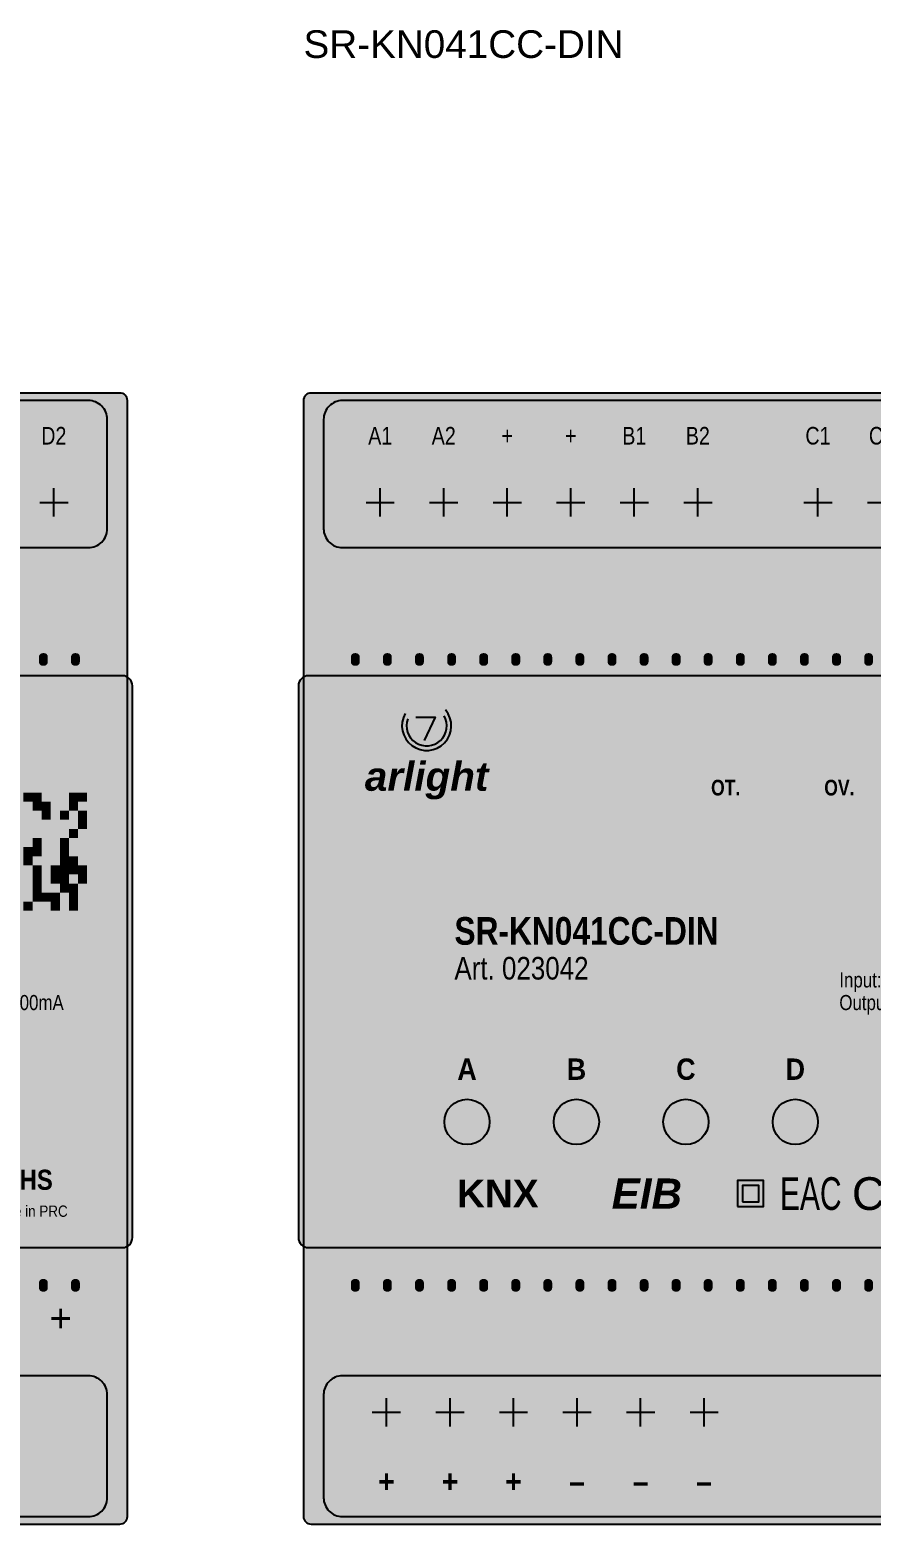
# Model space of a CAD drawing. Header units: millimetres. Extents: x -123 to 1275, y -651 to 54.
# Drawn here: x 360.2 to 427.1, y -470.6 to -351.7 of the extents above; entities that cross this region are included whole.
import ezdxf
from ezdxf.enums import TextEntityAlignment as Align

# ---------------------------------------------------------------- set-up
doc = ezdxf.new("R2010")
doc.units = ezdxf.units.MM
doc.styles.add('AL_Arial', font='arial.ttf')
doc.styles.add('AL_ArialBd', font='arialbd.ttf')
doc.styles.add('AL_ArialBdI', font='arialbi.ttf')
doc.styles.add('AL_ArialN', font='ARIALN.TTF')

# ---------------------------------------------------------------- blocks, each defined once
blk = doc.blocks.new('KNX-204-DIM-DIN')
at = {"true_color": 0xd4d4d0}
blk.add_hatch(color=254, dxfattribs=at).paths.add_polyline_path([(0.6, -45), (71.4, -45, 0.414214), (72, -44.4), (72, 44.4, 0.414214), (71.4, 45), (0.6, 45, 0.414214), (0, 44.4), (0, -44.4, 0.414214)])
at = {"true_color": 0xdcdcd8}
for points in [[(3.1, 32.7), (68.9, 32.7, 0.414214), (70.4, 34.2), (70.4, 42.9, 0.414214), (68.9, 44.4), (3.1, 44.4, 0.414214), (1.6, 42.9), (1.6, 34.2, 0.414214)], [(3.1, -44.4), (68.9, -44.4, 0.414214), (70.4, -42.9), (70.4, -34.7, 0.414214), (68.9, -33.2), (3.1, -33.2, 0.414214), (1.6, -34.7), (1.6, -42.9, 0.414214)]]:
    blk.add_hatch(color=254, dxfattribs=at).paths.add_polyline_path(points)
at = {"true_color": 0x262c28}
h = blk.add_hatch(color=250, dxfattribs=at)
edge = h.paths.add_edge_path()
edge.add_arc((66.15, 36.3), 2.25, 0, 360)
at = {"true_color": 0x466054}
h = blk.add_hatch(color=251, dxfattribs=at)
edge = h.paths.add_edge_path()
edge.add_arc((66.15, 36.3), 1.67, 0, 360)
at = {"true_color": 0x3c3c3e}
for points in [[(65.2, 30.4), (65.45, 30.4, 0.414214), (65.75, 30.7), (65.75, 32.1, 0.414214), (65.45, 32.4), (65.2, 32.4, 0.414214), (64.9, 32.1), (64.9, 30.7, 0.414214)], [(67.75, 30.4), (68, 30.4, 0.414214), (68.3, 30.7), (68.3, 32.1, 0.414214), (68, 32.4), (67.75, 32.4, 0.414214), (67.45, 32.1), (67.45, 30.7, 0.414214)]]:
    blk.add_hatch(color=250, dxfattribs=at).paths.add_polyline_path(points)
at = {"true_color": 0x787878}
for points in [[(65.27, 23.3), (65.38, 23.3, 0.414214), (65.67, 23.6), (65.67, 24, 0.414214), (65.38, 24.3), (65.27, 24.3, 0.414214), (64.97, 24), (64.97, 23.6, 0.414214)], [(67.82, 23.3), (67.92, 23.3, 0.414214), (68.22, 23.6), (68.22, 24, 0.414214), (67.92, 24.3), (67.82, 24.3, 0.414214), (67.52, 24), (67.52, 23.6, 0.414214)], [(65.27, -26.5), (65.38, -26.5, 0.414214), (65.67, -26.2), (65.67, -25.8, 0.414214), (65.38, -25.5), (65.27, -25.5, 0.414214), (64.97, -25.8), (64.97, -26.2, 0.414214)], [(67.82, -26.5), (67.92, -26.5, 0.414214), (68.22, -26.2), (68.22, -25.8, 0.414214), (67.92, -25.5), (67.82, -25.5, 0.414214), (67.52, -25.8), (67.52, -26.2, 0.414214)]]:
    blk.add_hatch(color=8, dxfattribs=at).paths.add_polyline_path(points)
at = {"true_color": 0xe8e8e5}
blk.add_hatch(color=254, dxfattribs=at).paths.add_polyline_path([(0.4, -23), (71.6, -23, 0.414214), (72.4, -22.2), (72.4, 21.7, 0.414214), (71.6, 22.5), (0.4, 22.5, 0.414214), (-0.4, 21.7), (-0.4, -22.2, 0.414214)])
at = {"true_color": 0x1e1e20}
for points in [[(63.73, 13.93), (68.8, 13.93), (68.8, 19), (63.73, 19)], [(65.18, 15.38), (67.35, 15.38), (67.35, 17.55), (65.18, 17.55)], [(63.73, 12.49), (64.46, 12.49), (64.46, 13.21), (63.73, 13.21)], [(64.46, 12.49), (65.18, 12.49), (65.18, 13.21), (64.46, 13.21)], [(67.35, 12.49), (68.08, 12.49), (68.08, 13.21), (67.35, 13.21)], [(68.08, 12.49), (68.8, 12.49), (68.8, 13.21), (68.08, 13.21)], [(64.46, 11.76), (65.18, 11.76), (65.18, 12.49), (64.46, 12.49)], [(65.18, 11.76), (65.9, 11.76), (65.9, 12.49), (65.18, 12.49)], [(67.35, 11.76), (68.08, 11.76), (68.08, 12.49), (67.35, 12.49)], [(65.18, 11.04), (65.9, 11.04), (65.9, 11.76), (65.18, 11.76)], [(66.63, 11.04), (67.35, 11.04), (67.35, 11.76), (66.63, 11.76)], [(68.08, 11.04), (68.8, 11.04), (68.8, 11.76), (68.08, 11.76)], [(68.08, 10.31), (68.8, 10.31), (68.8, 11.04), (68.08, 11.04)], [(64.46, 8.87), (65.18, 8.87), (65.18, 9.59), (64.46, 9.59)], [(66.63, 8.87), (67.35, 8.87), (67.35, 9.59), (66.63, 9.59)], [(67.35, 9.59), (68.08, 9.59), (68.08, 10.31), (67.35, 10.31)], [(63.73, 8.14), (64.46, 8.14), (64.46, 8.87), (63.73, 8.87)], [(64.46, 8.14), (65.18, 8.14), (65.18, 8.87), (64.46, 8.87)], [(66.63, 8.14), (67.35, 8.14), (67.35, 8.87), (66.63, 8.87)], [(63.73, 7.42), (64.46, 7.42), (64.46, 8.14), (63.73, 8.14)], [(64.46, 6.7), (65.18, 6.7), (65.18, 7.42), (64.46, 7.42)], [(65.9, 6.7), (66.63, 6.7), (66.63, 7.42), (65.9, 7.42)], [(66.63, 7.42), (67.35, 7.42), (67.35, 8.14), (66.63, 8.14)], [(66.63, 6.7), (67.35, 6.7), (67.35, 7.42), (66.63, 7.42)], [(67.35, 7.42), (68.08, 7.42), (68.08, 8.14), (67.35, 8.14)], [(67.35, 6.7), (68.08, 6.7), (68.08, 7.42), (67.35, 7.42)], [(68.08, 6.7), (68.8, 6.7), (68.8, 7.42), (68.08, 7.42)], [(64.46, 5.97), (65.18, 5.97), (65.18, 6.7), (64.46, 6.7)], [(64.46, 5.25), (65.18, 5.25), (65.18, 5.97), (64.46, 5.97)], [(65.9, 5.97), (66.63, 5.97), (66.63, 6.7), (65.9, 6.7)], [(66.63, 5.97), (67.35, 5.97), (67.35, 6.7), (66.63, 6.7)], [(66.63, 5.25), (67.35, 5.25), (67.35, 5.97), (66.63, 5.97)], [(67.35, 5.25), (68.08, 5.25), (68.08, 5.97), (67.35, 5.97)], [(68.08, 5.97), (68.8, 5.97), (68.8, 6.7), (68.08, 6.7)], [(64.46, 4.52), (65.18, 4.52), (65.18, 5.25), (64.46, 5.25)], [(65.18, 4.52), (65.9, 4.52), (65.9, 5.25), (65.18, 5.25)], [(65.9, 4.52), (66.63, 4.52), (66.63, 5.25), (65.9, 5.25)], [(67.35, 4.52), (68.08, 4.52), (68.08, 5.25), (67.35, 5.25)], [(63.73, 3.8), (64.46, 3.8), (64.46, 4.52), (63.73, 4.52)], [(65.9, 3.8), (66.63, 3.8), (66.63, 4.52), (65.9, 4.52)], [(67.35, 3.8), (68.08, 3.8), (68.08, 4.52), (67.35, 4.52)]]:
    blk.add_hatch(color=250, dxfattribs=at).paths.add_polyline_path(points)
at = {"true_color": 0xf0f0f0}
blk.add_hatch(color=7, dxfattribs=at).paths.add_polyline_path([(64.46, 14.66), (68.08, 14.66), (68.08, 18.28), (64.46, 18.28)])
at = {"true_color": 0xafafac}
blk.add_hatch(color=253, dxfattribs=at).paths.add_polyline_path([(56.4, -42.5), (70.6, -42.5), (70.6, -30), (56.4, -30)])
at = {"true_color": 0xce282e}
blk.add_hatch(color=242, dxfattribs=at).paths.add_polyline_path([(63.7, -41.9), (69.7, -41.9), (69.7, -30.7), (63.7, -30.7)])
at = {"true_color": 0x961a20}
blk.add_hatch(color=244, dxfattribs=at).paths.add_polyline_path([(65.2, -37), (68.2, -37), (68.2, -32.4), (65.2, -32.4)])
at = {"color": 250, "true_color": 0x1a1e1c}
for p, q in [((66.15, 35.17), (66.15, 37.42)), ((65.03, 36.3), (67.28, 36.3))]:
    blk.add_line(p, q, dxfattribs=at)
blk.add_lwpolyline([(0.6, -45), (71.4, -45, 0.414214), (72, -44.4), (72, 44.4, 0.414214), (71.4, 45), (0.6, 45, 0.414214), (0, 44.4), (0, -44.4, 0.414214)], format="xyb", close=True)
at = {"color": 253, "true_color": 0xa9a9a6}
for points in [[(3.1, 32.7), (68.9, 32.7, 0.414214), (70.4, 34.2), (70.4, 42.9, 0.414214), (68.9, 44.4), (3.1, 44.4, 0.414214), (1.6, 42.9), (1.6, 34.2, 0.414214)], [(3.1, -44.4), (68.9, -44.4, 0.414214), (70.4, -42.9), (70.4, -34.7, 0.414214), (68.9, -33.2), (3.1, -33.2, 0.414214), (1.6, -34.7), (1.6, -42.9, 0.414214)]]:
    blk.add_lwpolyline(points, format="xyb", close=True, dxfattribs=at)
at = {"color": 253, "true_color": 0xa5a5a2}
blk.add_lwpolyline([(0.4, -23), (71.6, -23, 0.414214), (72.4, -22.2), (72.4, 21.7, 0.414214), (71.6, 22.5), (0.4, 22.5, 0.414214), (-0.4, 21.7), (-0.4, -22.2, 0.414214)], format="xyb", close=True, dxfattribs=at)
at = {"color": 250, "true_color": 0x363638, "style": 'AL_Arial', "width": 0.8}
blk.add_text('D2', height=1.4, dxfattribs=at).set_placement((66.15, 41.6), align=Align.MIDDLE_CENTER)
at = {"color": 250, "true_color": 0x363638}
for s, height, style, width, p in [('Output: 4×350mA, 2×700mA, 1×1000mA', 1.2, 'AL_Arial', 0.8, (42.6, -3.5)), ('RoHS', 1.6, 'AL_ArialBd', 0.85, (60.9, -17.6)), ('Made in PRC', 0.9, 'AL_Arial', 0.85, (60.9, -20.1))]:
    blk.add_text(s, height=height, dxfattribs=dict(at, style=style, width=width)).set_placement(p, align=Align.MIDDLE_LEFT)
at = {"color": 8, "true_color": 0x6e6e6e, "style": 'AL_Arial'}
blk.add_text('+', height=2.2, dxfattribs=at).set_placement((66.7, -28.6), align=Align.MIDDLE_CENTER)
blk = doc.blocks.new('SR-KN041CC-DIN')
at = {"true_color": 0xd4d4d0}
blk.add_hatch(color=254, dxfattribs=at).paths.add_polyline_path([(0.6, -45), (71.4, -45, 0.414214), (72, -44.4), (72, 44.4, 0.414214), (71.4, 45), (0.6, 45, 0.414214), (0, 44.4), (0, -44.4, 0.414214)])
at = {"true_color": 0xdcdcd8}
for points in [[(3.1, 32.7), (68.9, 32.7, 0.414214), (70.4, 34.2), (70.4, 42.9, 0.414214), (68.9, 44.4), (3.1, 44.4, 0.414214), (1.6, 42.9), (1.6, 34.2, 0.414214)], [(3.1, -44.4), (68.9, -44.4, 0.414214), (70.4, -42.9), (70.4, -34.7, 0.414214), (68.9, -33.2), (3.1, -33.2, 0.414214), (1.6, -34.7), (1.6, -42.9, 0.414214)]]:
    blk.add_hatch(color=254, dxfattribs=at).paths.add_polyline_path(points)
at = {"true_color": 0x262c28}
h = blk.add_hatch(color=250, dxfattribs=at)
edge = h.paths.add_edge_path()
edge.add_arc((6.1, 36.3), 2.25, 0, 360)
h = blk.add_hatch(color=250, dxfattribs=at)
edge = h.paths.add_edge_path()
edge.add_arc((11.15, 36.3), 2.25, 0, 360)
h = blk.add_hatch(color=250, dxfattribs=at)
edge = h.paths.add_edge_path()
edge.add_arc((16.2, 36.3), 2.25, 0, 360)
h = blk.add_hatch(color=250, dxfattribs=at)
edge = h.paths.add_edge_path()
edge.add_arc((21.25, 36.3), 2.25, 0, 360)
h = blk.add_hatch(color=250, dxfattribs=at)
edge = h.paths.add_edge_path()
edge.add_arc((26.3, 36.3), 2.25, 0, 360)
h = blk.add_hatch(color=250, dxfattribs=at)
edge = h.paths.add_edge_path()
edge.add_arc((31.35, 36.3), 2.25, 0, 360)
h = blk.add_hatch(color=250, dxfattribs=at)
edge = h.paths.add_edge_path()
edge.add_arc((40.9, 36.3), 2.25, 0, 360)
h = blk.add_hatch(color=250, dxfattribs=at)
edge = h.paths.add_edge_path()
edge.add_arc((45.95, 36.3), 2.25, 0, 360)
at = {"true_color": 0x466054}
h = blk.add_hatch(color=251, dxfattribs=at)
edge = h.paths.add_edge_path()
edge.add_arc((6.1, 36.3), 1.67, 0, 360)
h = blk.add_hatch(color=251, dxfattribs=at)
edge = h.paths.add_edge_path()
edge.add_arc((11.15, 36.3), 1.67, 0, 360)
h = blk.add_hatch(color=251, dxfattribs=at)
edge = h.paths.add_edge_path()
edge.add_arc((16.2, 36.3), 1.67, 0, 360)
h = blk.add_hatch(color=251, dxfattribs=at)
edge = h.paths.add_edge_path()
edge.add_arc((21.25, 36.3), 1.67, 0, 360)
h = blk.add_hatch(color=251, dxfattribs=at)
edge = h.paths.add_edge_path()
edge.add_arc((26.3, 36.3), 1.67, 0, 360)
h = blk.add_hatch(color=251, dxfattribs=at)
edge = h.paths.add_edge_path()
edge.add_arc((31.35, 36.3), 1.67, 0, 360)
h = blk.add_hatch(color=251, dxfattribs=at)
edge = h.paths.add_edge_path()
edge.add_arc((40.9, 36.3), 1.67, 0, 360)
h = blk.add_hatch(color=251, dxfattribs=at)
edge = h.paths.add_edge_path()
edge.add_arc((45.95, 36.3), 1.67, 0, 360)
at = {"true_color": 0x3c3c3e}
for points in [[(4, 30.4), (4.25, 30.4, 0.414214), (4.55, 30.7), (4.55, 32.1, 0.414214), (4.25, 32.4), (4, 32.4, 0.414214), (3.7, 32.1), (3.7, 30.7, 0.414214)], [(6.55, 30.4), (6.8, 30.4, 0.414214), (7.1, 30.7), (7.1, 32.1, 0.414214), (6.8, 32.4), (6.55, 32.4, 0.414214), (6.25, 32.1), (6.25, 30.7, 0.414214)], [(9.1, 30.4), (9.35, 30.4, 0.414214), (9.65, 30.7), (9.65, 32.1, 0.414214), (9.35, 32.4), (9.1, 32.4, 0.414214), (8.8, 32.1), (8.8, 30.7, 0.414214)], [(11.65, 30.4), (11.9, 30.4, 0.414214), (12.2, 30.7), (12.2, 32.1, 0.414214), (11.9, 32.4), (11.65, 32.4, 0.414214), (11.35, 32.1), (11.35, 30.7, 0.414214)], [(14.2, 30.4), (14.45, 30.4, 0.414214), (14.75, 30.7), (14.75, 32.1, 0.414214), (14.45, 32.4), (14.2, 32.4, 0.414214), (13.9, 32.1), (13.9, 30.7, 0.414214)], [(16.75, 30.4), (17, 30.4, 0.414214), (17.3, 30.7), (17.3, 32.1, 0.414214), (17, 32.4), (16.75, 32.4, 0.414214), (16.45, 32.1), (16.45, 30.7, 0.414214)], [(19.3, 30.4), (19.55, 30.4, 0.414214), (19.85, 30.7), (19.85, 32.1, 0.414214), (19.55, 32.4), (19.3, 32.4, 0.414214), (19, 32.1), (19, 30.7, 0.414214)], [(21.85, 30.4), (22.1, 30.4, 0.414214), (22.4, 30.7), (22.4, 32.1, 0.414214), (22.1, 32.4), (21.85, 32.4, 0.414214), (21.55, 32.1), (21.55, 30.7, 0.414214)], [(24.4, 30.4), (24.65, 30.4, 0.414214), (24.95, 30.7), (24.95, 32.1, 0.414214), (24.65, 32.4), (24.4, 32.4, 0.414214), (24.1, 32.1), (24.1, 30.7, 0.414214)], [(26.95, 30.4), (27.2, 30.4, 0.414214), (27.5, 30.7), (27.5, 32.1, 0.414214), (27.2, 32.4), (26.95, 32.4, 0.414214), (26.65, 32.1), (26.65, 30.7, 0.414214)], [(29.5, 30.4), (29.75, 30.4, 0.414214), (30.05, 30.7), (30.05, 32.1, 0.414214), (29.75, 32.4), (29.5, 32.4, 0.414214), (29.2, 32.1), (29.2, 30.7, 0.414214)], [(32.05, 30.4), (32.3, 30.4, 0.414214), (32.6, 30.7), (32.6, 32.1, 0.414214), (32.3, 32.4), (32.05, 32.4, 0.414214), (31.75, 32.1), (31.75, 30.7, 0.414214)], [(34.6, 30.4), (34.85, 30.4, 0.414214), (35.15, 30.7), (35.15, 32.1, 0.414214), (34.85, 32.4), (34.6, 32.4, 0.414214), (34.3, 32.1), (34.3, 30.7, 0.414214)], [(37.15, 30.4), (37.4, 30.4, 0.414214), (37.7, 30.7), (37.7, 32.1, 0.414214), (37.4, 32.4), (37.15, 32.4, 0.414214), (36.85, 32.1), (36.85, 30.7, 0.414214)], [(39.7, 30.4), (39.95, 30.4, 0.414214), (40.25, 30.7), (40.25, 32.1, 0.414214), (39.95, 32.4), (39.7, 32.4, 0.414214), (39.4, 32.1), (39.4, 30.7, 0.414214)], [(42.25, 30.4), (42.5, 30.4, 0.414214), (42.8, 30.7), (42.8, 32.1, 0.414214), (42.5, 32.4), (42.25, 32.4, 0.414214), (41.95, 32.1), (41.95, 30.7, 0.414214)], [(44.8, 30.4), (45.05, 30.4, 0.414214), (45.35, 30.7), (45.35, 32.1, 0.414214), (45.05, 32.4), (44.8, 32.4, 0.414214), (44.5, 32.1), (44.5, 30.7, 0.414214)], [(4.15, -32.8), (4.4, -32.8, 0.414214), (4.7, -32.5), (4.7, -30.9, 0.414214), (4.4, -30.6), (4.15, -30.6, 0.414214), (3.85, -30.9), (3.85, -32.5, 0.414214)], [(6.7, -32.8), (6.95, -32.8, 0.414214), (7.25, -32.5), (7.25, -30.9, 0.414214), (6.95, -30.6), (6.7, -30.6, 0.414214), (6.4, -30.9), (6.4, -32.5, 0.414214)], [(9.25, -32.8), (9.5, -32.8, 0.414214), (9.8, -32.5), (9.8, -30.9, 0.414214), (9.5, -30.6), (9.25, -30.6, 0.414214), (8.95, -30.9), (8.95, -32.5, 0.414214)], [(11.8, -32.8), (12.05, -32.8, 0.414214), (12.35, -32.5), (12.35, -30.9, 0.414214), (12.05, -30.6), (11.8, -30.6, 0.414214), (11.5, -30.9), (11.5, -32.5, 0.414214)], [(14.35, -32.8), (14.6, -32.8, 0.414214), (14.9, -32.5), (14.9, -30.9, 0.414214), (14.6, -30.6), (14.35, -30.6, 0.414214), (14.05, -30.9), (14.05, -32.5, 0.414214)], [(16.9, -32.8), (17.15, -32.8, 0.414214), (17.45, -32.5), (17.45, -30.9, 0.414214), (17.15, -30.6), (16.9, -30.6, 0.414214), (16.6, -30.9), (16.6, -32.5, 0.414214)], [(19.45, -32.8), (19.7, -32.8, 0.414214), (20, -32.5), (20, -30.9, 0.414214), (19.7, -30.6), (19.45, -30.6, 0.414214), (19.15, -30.9), (19.15, -32.5, 0.414214)], [(22, -32.8), (22.25, -32.8, 0.414214), (22.55, -32.5), (22.55, -30.9, 0.414214), (22.25, -30.6), (22, -30.6, 0.414214), (21.7, -30.9), (21.7, -32.5, 0.414214)], [(24.55, -32.8), (24.8, -32.8, 0.414214), (25.1, -32.5), (25.1, -30.9, 0.414214), (24.8, -30.6), (24.55, -30.6, 0.414214), (24.25, -30.9), (24.25, -32.5, 0.414214)], [(27.1, -32.8), (27.35, -32.8, 0.414214), (27.65, -32.5), (27.65, -30.9, 0.414214), (27.35, -30.6), (27.1, -30.6, 0.414214), (26.8, -30.9), (26.8, -32.5, 0.414214)], [(29.65, -32.8), (29.9, -32.8, 0.414214), (30.2, -32.5), (30.2, -30.9, 0.414214), (29.9, -30.6), (29.65, -30.6, 0.414214), (29.35, -30.9), (29.35, -32.5, 0.414214)], [(32.2, -32.8), (32.45, -32.8, 0.414214), (32.75, -32.5), (32.75, -30.9, 0.414214), (32.45, -30.6), (32.2, -30.6, 0.414214), (31.9, -30.9), (31.9, -32.5, 0.414214)], [(34.75, -32.8), (35, -32.8, 0.414214), (35.3, -32.5), (35.3, -30.9, 0.414214), (35, -30.6), (34.75, -30.6, 0.414214), (34.45, -30.9), (34.45, -32.5, 0.414214)], [(37.3, -32.8), (37.55, -32.8, 0.414214), (37.85, -32.5), (37.85, -30.9, 0.414214), (37.55, -30.6), (37.3, -30.6, 0.414214), (37, -30.9), (37, -32.5, 0.414214)], [(39.85, -32.8), (40.1, -32.8, 0.414214), (40.4, -32.5), (40.4, -30.9, 0.414214), (40.1, -30.6), (39.85, -30.6, 0.414214), (39.55, -30.9), (39.55, -32.5, 0.414214)], [(42.4, -32.8), (42.65, -32.8, 0.414214), (42.95, -32.5), (42.95, -30.9, 0.414214), (42.65, -30.6), (42.4, -30.6, 0.414214), (42.1, -30.9), (42.1, -32.5, 0.414214)], [(44.95, -32.8), (45.2, -32.8, 0.414214), (45.5, -32.5), (45.5, -30.9, 0.414214), (45.2, -30.6), (44.95, -30.6, 0.414214), (44.65, -30.9), (44.65, -32.5, 0.414214)]]:
    blk.add_hatch(color=250, dxfattribs=at).paths.add_polyline_path(points)
at = {"true_color": 0x787878}
for points in [[(4.07, 23.3), (4.17, 23.3, 0.414214), (4.47, 23.6), (4.47, 24, 0.414214), (4.17, 24.3), (4.07, 24.3, 0.414214), (3.77, 24), (3.77, 23.6, 0.414214)], [(6.62, 23.3), (6.72, 23.3, 0.414214), (7.02, 23.6), (7.02, 24, 0.414214), (6.72, 24.3), (6.62, 24.3, 0.414214), (6.32, 24), (6.32, 23.6, 0.414214)], [(9.18, 23.3), (9.27, 23.3, 0.414214), (9.57, 23.6), (9.57, 24, 0.414214), (9.27, 24.3), (9.18, 24.3, 0.414214), (8.87, 24), (8.87, 23.6, 0.414214)], [(11.72, 23.3), (11.82, 23.3, 0.414214), (12.12, 23.6), (12.12, 24, 0.414214), (11.82, 24.3), (11.72, 24.3, 0.414214), (11.43, 24), (11.43, 23.6, 0.414214)], [(14.28, 23.3), (14.37, 23.3, 0.414214), (14.68, 23.6), (14.68, 24, 0.414214), (14.37, 24.3), (14.28, 24.3, 0.414214), (13.97, 24), (13.97, 23.6, 0.414214)], [(16.82, 23.3), (16.92, 23.3, 0.414214), (17.23, 23.6), (17.23, 24, 0.414214), (16.92, 24.3), (16.82, 24.3, 0.414214), (16.52, 24), (16.52, 23.6, 0.414214)], [(19.38, 23.3), (19.47, 23.3, 0.414214), (19.77, 23.6), (19.77, 24, 0.414214), (19.47, 24.3), (19.38, 24.3, 0.414214), (19.07, 24), (19.07, 23.6, 0.414214)], [(21.93, 23.3), (22.02, 23.3, 0.414214), (22.32, 23.6), (22.32, 24, 0.414214), (22.02, 24.3), (21.93, 24.3, 0.414214), (21.62, 24), (21.62, 23.6, 0.414214)], [(24.48, 23.3), (24.57, 23.3, 0.414214), (24.88, 23.6), (24.88, 24, 0.414214), (24.57, 24.3), (24.48, 24.3, 0.414214), (24.18, 24), (24.18, 23.6, 0.414214)], [(27.02, 23.3), (27.12, 23.3, 0.414214), (27.43, 23.6), (27.43, 24, 0.414214), (27.12, 24.3), (27.02, 24.3, 0.414214), (26.73, 24), (26.73, 23.6, 0.414214)], [(29.57, 23.3), (29.68, 23.3, 0.414214), (29.98, 23.6), (29.98, 24, 0.414214), (29.68, 24.3), (29.57, 24.3, 0.414214), (29.27, 24), (29.27, 23.6, 0.414214)], [(32.12, 23.3), (32.23, 23.3, 0.414214), (32.52, 23.6), (32.52, 24, 0.414214), (32.23, 24.3), (32.12, 24.3, 0.414214), (31.82, 24), (31.82, 23.6, 0.414214)], [(34.67, 23.3), (34.78, 23.3, 0.414214), (35.08, 23.6), (35.08, 24, 0.414214), (34.78, 24.3), (34.67, 24.3, 0.414214), (34.38, 24), (34.38, 23.6, 0.414214)], [(37.23, 23.3), (37.33, 23.3, 0.414214), (37.62, 23.6), (37.62, 24, 0.414214), (37.33, 24.3), (37.23, 24.3, 0.414214), (36.92, 24), (36.92, 23.6, 0.414214)], [(39.77, 23.3), (39.88, 23.3, 0.414214), (40.17, 23.6), (40.17, 24, 0.414214), (39.88, 24.3), (39.77, 24.3, 0.414214), (39.48, 24), (39.48, 23.6, 0.414214)], [(42.33, 23.3), (42.42, 23.3, 0.414214), (42.73, 23.6), (42.73, 24, 0.414214), (42.42, 24.3), (42.33, 24.3, 0.414214), (42.02, 24), (42.02, 23.6, 0.414214)], [(44.87, 23.3), (44.98, 23.3, 0.414214), (45.27, 23.6), (45.27, 24, 0.414214), (44.98, 24.3), (44.87, 24.3, 0.414214), (44.58, 24), (44.58, 23.6, 0.414214)], [(4.07, -26.5), (4.17, -26.5, 0.414214), (4.47, -26.2), (4.47, -25.8, 0.414214), (4.17, -25.5), (4.07, -25.5, 0.414214), (3.77, -25.8), (3.77, -26.2, 0.414214)], [(6.62, -26.5), (6.72, -26.5, 0.414214), (7.02, -26.2), (7.02, -25.8, 0.414214), (6.72, -25.5), (6.62, -25.5, 0.414214), (6.32, -25.8), (6.32, -26.2, 0.414214)], [(9.18, -26.5), (9.27, -26.5, 0.414214), (9.57, -26.2), (9.57, -25.8, 0.414214), (9.27, -25.5), (9.18, -25.5, 0.414214), (8.87, -25.8), (8.87, -26.2, 0.414214)], [(11.72, -26.5), (11.82, -26.5, 0.414214), (12.12, -26.2), (12.12, -25.8, 0.414214), (11.82, -25.5), (11.72, -25.5, 0.414214), (11.43, -25.8), (11.43, -26.2, 0.414214)], [(14.28, -26.5), (14.37, -26.5, 0.414214), (14.68, -26.2), (14.68, -25.8, 0.414214), (14.37, -25.5), (14.28, -25.5, 0.414214), (13.97, -25.8), (13.97, -26.2, 0.414214)], [(16.82, -26.5), (16.92, -26.5, 0.414214), (17.23, -26.2), (17.23, -25.8, 0.414214), (16.92, -25.5), (16.82, -25.5, 0.414214), (16.52, -25.8), (16.52, -26.2, 0.414214)], [(19.38, -26.5), (19.47, -26.5, 0.414214), (19.77, -26.2), (19.77, -25.8, 0.414214), (19.47, -25.5), (19.38, -25.5, 0.414214), (19.07, -25.8), (19.07, -26.2, 0.414214)], [(21.93, -26.5), (22.02, -26.5, 0.414214), (22.32, -26.2), (22.32, -25.8, 0.414214), (22.02, -25.5), (21.93, -25.5, 0.414214), (21.62, -25.8), (21.62, -26.2, 0.414214)], [(24.48, -26.5), (24.57, -26.5, 0.414214), (24.88, -26.2), (24.88, -25.8, 0.414214), (24.57, -25.5), (24.48, -25.5, 0.414214), (24.18, -25.8), (24.18, -26.2, 0.414214)], [(27.02, -26.5), (27.12, -26.5, 0.414214), (27.43, -26.2), (27.43, -25.8, 0.414214), (27.12, -25.5), (27.02, -25.5, 0.414214), (26.73, -25.8), (26.73, -26.2, 0.414214)], [(29.57, -26.5), (29.68, -26.5, 0.414214), (29.98, -26.2), (29.98, -25.8, 0.414214), (29.68, -25.5), (29.57, -25.5, 0.414214), (29.27, -25.8), (29.27, -26.2, 0.414214)], [(32.12, -26.5), (32.23, -26.5, 0.414214), (32.52, -26.2), (32.52, -25.8, 0.414214), (32.23, -25.5), (32.12, -25.5, 0.414214), (31.82, -25.8), (31.82, -26.2, 0.414214)], [(34.67, -26.5), (34.78, -26.5, 0.414214), (35.08, -26.2), (35.08, -25.8, 0.414214), (34.78, -25.5), (34.67, -25.5, 0.414214), (34.38, -25.8), (34.38, -26.2, 0.414214)], [(37.23, -26.5), (37.33, -26.5, 0.414214), (37.62, -26.2), (37.62, -25.8, 0.414214), (37.33, -25.5), (37.23, -25.5, 0.414214), (36.92, -25.8), (36.92, -26.2, 0.414214)], [(39.77, -26.5), (39.88, -26.5, 0.414214), (40.17, -26.2), (40.17, -25.8, 0.414214), (39.88, -25.5), (39.77, -25.5, 0.414214), (39.48, -25.8), (39.48, -26.2, 0.414214)], [(42.33, -26.5), (42.42, -26.5, 0.414214), (42.73, -26.2), (42.73, -25.8, 0.414214), (42.42, -25.5), (42.33, -25.5, 0.414214), (42.02, -25.8), (42.02, -26.2, 0.414214)], [(44.87, -26.5), (44.98, -26.5, 0.414214), (45.27, -26.2), (45.27, -25.8, 0.414214), (44.98, -25.5), (44.87, -25.5, 0.414214), (44.58, -25.8), (44.58, -26.2, 0.414214)]]:
    blk.add_hatch(color=8, dxfattribs=at).paths.add_polyline_path(points)
at = {"true_color": 0xe8e8e5}
blk.add_hatch(color=254, dxfattribs=at).paths.add_polyline_path([(0.4, -23), (71.6, -23, 0.414214), (72.4, -22.2), (72.4, 21.7, 0.414214), (71.6, 22.5), (0.4, 22.5, 0.414214), (-0.4, 21.7), (-0.4, -22.2, 0.414214)])
at = {"true_color": 0x58585a}
h = blk.add_hatch(color=251, dxfattribs=at)
edge = h.paths.add_edge_path()
edge.add_arc((30.1, 14.3), 1.6, 0, 360)
h = blk.add_hatch(color=251, dxfattribs=at)
edge = h.paths.add_edge_path()
edge.add_arc((39.1, 14.3), 1.6, 0, 360)
h = blk.add_hatch(color=251, dxfattribs=at)
edge = h.paths.add_edge_path()
edge.add_arc((12.7, 7.5), 1.6, 0, 360)
h = blk.add_hatch(color=251, dxfattribs=at)
edge = h.paths.add_edge_path()
edge.add_arc((21.5, 7.5), 1.6, 0, 360)
h = blk.add_hatch(color=251, dxfattribs=at)
edge = h.paths.add_edge_path()
edge.add_arc((30.2, 7.5), 1.6, 0, 360)
h = blk.add_hatch(color=251, dxfattribs=at)
edge = h.paths.add_edge_path()
edge.add_arc((39.1, 7.5), 1.6, 0, 360)
at = {"true_color": 0x28aa5a}
blk.add_hatch(color=105, dxfattribs=at).paths.add_polyline_path([(0.4, -22.4), (5.6, -22.4), (0.4, -10.5)])
at = {"true_color": 0xe24252}
h = blk.add_hatch(color=13, dxfattribs=at)
edge = h.paths.add_edge_path()
edge.add_arc((13, -13), 1.8, 0, 360)
h = blk.add_hatch(color=13, dxfattribs=at)
edge = h.paths.add_edge_path()
edge.add_arc((21.7, -13), 1.8, 0, 360)
h = blk.add_hatch(color=13, dxfattribs=at)
edge = h.paths.add_edge_path()
edge.add_arc((30.4, -13), 1.8, 0, 360)
h = blk.add_hatch(color=13, dxfattribs=at)
edge = h.paths.add_edge_path()
edge.add_arc((39.1, -13), 1.8, 0, 360)
at = {"true_color": 0x262c28}
h = blk.add_hatch(color=250, dxfattribs=at)
edge = h.paths.add_edge_path()
edge.add_arc((6.6, -36.1), 2.25, 0, 360)
at = {"true_color": 0x466054}
h = blk.add_hatch(color=251, dxfattribs=at)
edge = h.paths.add_edge_path()
edge.add_arc((6.6, -36.1), 1.67, 0, 360)
at = {"true_color": 0x262c28}
h = blk.add_hatch(color=250, dxfattribs=at)
edge = h.paths.add_edge_path()
edge.add_arc((11.65, -36.1), 2.25, 0, 360)
at = {"true_color": 0x466054}
h = blk.add_hatch(color=251, dxfattribs=at)
edge = h.paths.add_edge_path()
edge.add_arc((11.65, -36.1), 1.67, 0, 360)
at = {"true_color": 0x262c28}
h = blk.add_hatch(color=250, dxfattribs=at)
edge = h.paths.add_edge_path()
edge.add_arc((16.7, -36.1), 2.25, 0, 360)
at = {"true_color": 0x466054}
h = blk.add_hatch(color=251, dxfattribs=at)
edge = h.paths.add_edge_path()
edge.add_arc((16.7, -36.1), 1.67, 0, 360)
at = {"true_color": 0x262c28}
h = blk.add_hatch(color=250, dxfattribs=at)
edge = h.paths.add_edge_path()
edge.add_arc((21.75, -36.1), 2.25, 0, 360)
at = {"true_color": 0x466054}
h = blk.add_hatch(color=251, dxfattribs=at)
edge = h.paths.add_edge_path()
edge.add_arc((21.75, -36.1), 1.67, 0, 360)
at = {"true_color": 0x262c28}
h = blk.add_hatch(color=250, dxfattribs=at)
edge = h.paths.add_edge_path()
edge.add_arc((26.8, -36.1), 2.25, 0, 360)
at = {"true_color": 0x466054}
h = blk.add_hatch(color=251, dxfattribs=at)
edge = h.paths.add_edge_path()
edge.add_arc((26.8, -36.1), 1.67, 0, 360)
at = {"true_color": 0x262c28}
h = blk.add_hatch(color=250, dxfattribs=at)
edge = h.paths.add_edge_path()
edge.add_arc((31.85, -36.1), 2.25, 0, 360)
at = {"true_color": 0x466054}
h = blk.add_hatch(color=251, dxfattribs=at)
edge = h.paths.add_edge_path()
edge.add_arc((31.85, -36.1), 1.67, 0, 360)
at = {"color": 250, "true_color": 0x1a1e1c}
for p, q in [((6.1, 35.17), (6.1, 37.42)), ((11.15, 35.17), (11.15, 37.42)), ((16.2, 35.17), (16.2, 37.42)), ((21.25, 35.17), (21.25, 37.42)), ((26.3, 35.17), (26.3, 37.42)), ((31.35, 35.17), (31.35, 37.42)), ((40.9, 35.17), (40.9, 37.42)), ((4.97, 36.3), (7.22, 36.3)), ((10.03, 36.3), (12.28, 36.3)), ((15.07, 36.3), (17.32, 36.3)), ((20.12, 36.3), (22.38, 36.3)), ((25.18, 36.3), (27.43, 36.3)), ((30.23, 36.3), (32.48, 36.3)), ((39.77, 36.3), (42.02, 36.3)), ((44.83, 36.3), (47.08, 36.3)), ((6.6, -37.23), (6.6, -34.98)), ((11.65, -37.23), (11.65, -34.98)), ((16.7, -37.23), (16.7, -34.98)), ((21.75, -37.23), (21.75, -34.98)), ((26.8, -37.23), (26.8, -34.98)), ((31.85, -37.23), (31.85, -34.98)), ((5.47, -36.1), (7.72, -36.1)), ((10.53, -36.1), (12.78, -36.1)), ((15.57, -36.1), (17.82, -36.1)), ((20.62, -36.1), (22.88, -36.1)), ((25.68, -36.1), (27.93, -36.1)), ((30.73, -36.1), (32.98, -36.1))]:
    blk.add_line(p, q, dxfattribs=at)
blk.add_lwpolyline([(0.6, -45), (71.4, -45, 0.414214), (72, -44.4), (72, 44.4, 0.414214), (71.4, 45), (0.6, 45, 0.414214), (0, 44.4), (0, -44.4, 0.414214)], format="xyb", close=True)
at = {"color": 253, "true_color": 0xa9a9a6}
for points in [[(3.1, 32.7), (68.9, 32.7, 0.414214), (70.4, 34.2), (70.4, 42.9, 0.414214), (68.9, 44.4), (3.1, 44.4, 0.414214), (1.6, 42.9), (1.6, 34.2, 0.414214)], [(3.1, -44.4), (68.9, -44.4, 0.414214), (70.4, -42.9), (70.4, -34.7, 0.414214), (68.9, -33.2), (3.1, -33.2, 0.414214), (1.6, -34.7), (1.6, -42.9, 0.414214)]]:
    blk.add_lwpolyline(points, format="xyb", close=True, dxfattribs=at)
at = {"color": 253, "true_color": 0xa5a5a2}
blk.add_lwpolyline([(0.4, -23), (71.6, -23, 0.414214), (72.4, -22.2), (72.4, 21.7, 0.414214), (71.6, 22.5), (0.4, 22.5, 0.414214), (-0.4, 21.7), (-0.4, -22.2, 0.414214)], format="xyb", close=True, dxfattribs=at)
at = {"color": 250, "true_color": 0x28282a}
blk.add_lwpolyline([(8.92, 19.21), (10.48, 19.21), (9.6, 17.35)], dxfattribs=at)
at = {"color": 250, "true_color": 0x363638}
for points in [[(34.5, -19.74), (36.58, -19.74), (36.58, -17.66), (34.5, -17.66)], [(34.89, -19.35), (36.19, -19.35), (36.19, -18.05), (34.89, -18.05)]]:
    blk.add_lwpolyline(points, close=True, dxfattribs=at)
at = {"color": 17, "true_color": 0x962832}
for centre in [(13, -13), (21.7, -13), (30.4, -13), (39.1, -13)]:
    blk.add_circle(centre, 1.8, dxfattribs=at)
at = {"color": 250, "true_color": 0x28282a}
for radius, start, end in [(1.96, 150, 400), (1.6, 160, 390)]:
    blk.add_arc((9.79, 18.52), radius, start, end, dxfattribs=at)
at = {"color": 250, "true_color": 0x363638}
for s, height, style, width, p in [('A1', 1.4, 'AL_Arial', 0.8, (6.1, 41.6)), ('A2', 1.4, 'AL_Arial', 0.8, (11.15, 41.6)), ('+', 1.4, 'AL_Arial', 0.8, (16.2, 41.6)), ('+', 1.4, 'AL_Arial', 0.8, (21.25, 41.6)), ('B1', 1.4, 'AL_Arial', 0.8, (26.3, 41.6)), ('B2', 1.4, 'AL_Arial', 0.8, (31.35, 41.6)), ('C1', 1.4, 'AL_Arial', 0.8, (40.9, 41.6)), ('C2', 1.4, 'AL_Arial', 0.8, (45.95, 41.6)), ('A', 1.7, 'AL_ArialBd', 0.9, (13, -8.8)), ('B', 1.7, 'AL_ArialBd', 0.9, (21.7, -8.8)), ('C', 1.7, 'AL_ArialBd', 0.9, (30.4, -8.8)), ('D', 1.7, 'AL_ArialBd', 0.9, (39.1, -8.8)), ('+', 1.8, 'AL_ArialBd', 0.9, (6.6, -41.6)), ('+', 1.8, 'AL_ArialBd', 0.9, (11.65, -41.6)), ('+', 1.8, 'AL_ArialBd', 0.9, (16.7, -41.6)), ('–', 1.8, 'AL_ArialBd', 0.9, (21.75, -41.6)), ('–', 1.8, 'AL_ArialBd', 0.9, (26.8, -41.6)), ('–', 1.8, 'AL_ArialBd', 0.9, (31.85, -41.6))]:
    blk.add_text(s, height=height, dxfattribs=dict(at, style=style, width=width)).set_placement(p, align=Align.MIDDLE_CENTER)
at = {"color": 250, "true_color": 0x28282a, "style": 'AL_ArialBdI'}
blk.add_text('arlight', height=2.3, dxfattribs=at).set_placement((9.79, 14.5), align=Align.MIDDLE_CENTER)
at = {"color": 250, "true_color": 0x363638}
for s, height, style, width, p in [('OT.', 1.25, 'AL_ArialBd', 0.8, (32.4, 13.6)), ('OV.', 1.25, 'AL_ArialBd', 0.8, (41.4, 13.6)), ('SR-KN041CC-DIN', 2.2, 'AL_ArialBd', 0.82, (12, 2.2)), ('Art. 023042', 1.8, 'AL_Arial', 0.82, (12, -0.77)), ('Input: DC 12-48V', 1.2, 'AL_Arial', 0.8, (42.6, -1.7)), ('Output: 4×350mA / 2×700mA', 1.2, 'AL_Arial', 0.8, (42.6, -3.5)), ('EAC', 2.6, 'AL_ArialN', 0.8, (37.88, -18.7))]:
    blk.add_text(s, height=height, dxfattribs=dict(at, style=style, width=width)).set_placement(p, align=Align.MIDDLE_LEFT)
for s, height, style, p in [('KNX', 2.2, 'AL_ArialBd', (12.2, -18.7)), ('EIB', 2.4, 'AL_ArialBdI', (24.5, -18.7)), ('CE', 2.6, 'AL_Arial', (43.6, -18.7))]:
    blk.add_text(s, height=height, dxfattribs=dict(at, style=style)).set_placement(p, align=Align.MIDDLE_LEFT)

msp = doc.modelspace()

# ---------------------------------------------------------------- block references
for name, p in [('KNX-204-DIM-DIN', (296, -425.6)), ('SR-KN041CC-DIN', (382, -425.6))]:
    msp.add_blockref(name, p)

# ---------------------------------------------------------------- texts
at = {"style": 'AL_Arial'}
msp.add_text('SR-KN041CC-DIN', height=2.2, dxfattribs=at).set_placement((382, -354.6), align=Align.BOTTOM_LEFT)

doc.saveas('drawing.dxf')
